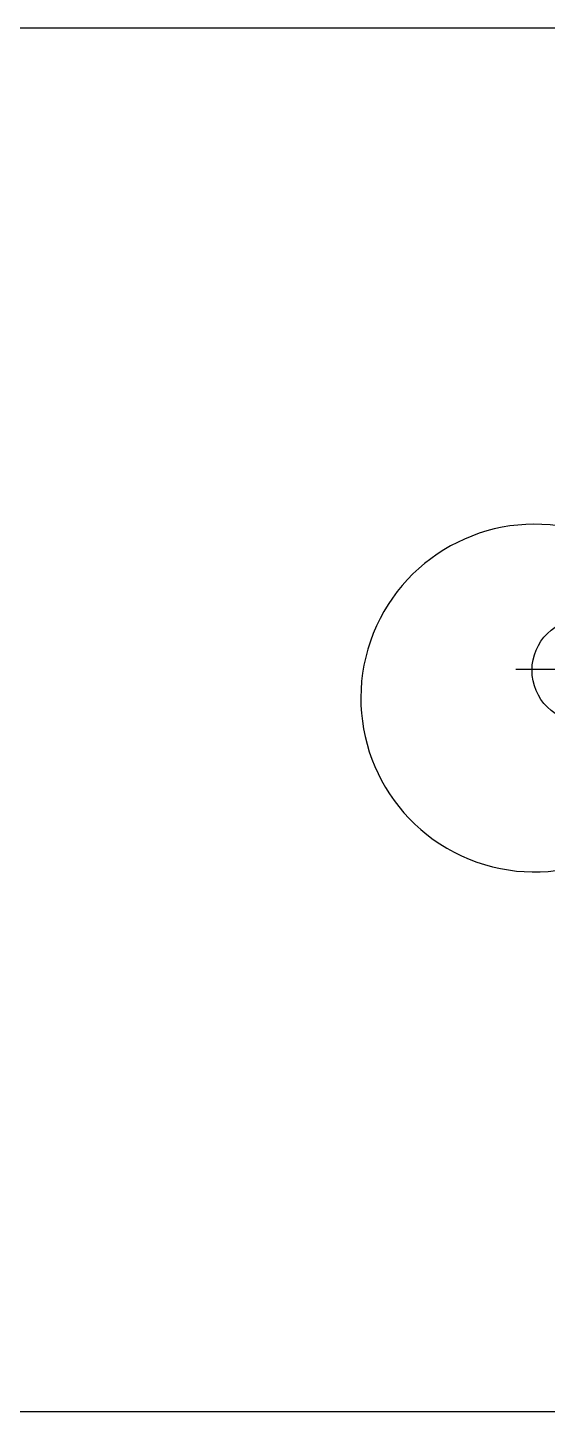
# Model space of a CAD drawing. Header units: millimetres. Extents: x 20731 to 81854, y 49951 to 93037.
# Drawn here: x 31963 to 33283, y 67193 to 70707 of the extents above; entities that cross this region are included whole.
import ezdxf

# ---------------------------------------------------------------- set-up
doc = ezdxf.new("R2010")
doc.units = ezdxf.units.MM
doc.layers.add('www.cad-blocks.net', color=7, linetype='Continuous')

# ---------------------------------------------------------------- blocks, each defined once
blk = doc.blocks.new('A$C25266DD2')
blk.add_line((1802.6, 3749.8), (1802.6, 4337.8))
blk.add_circle((1799.1, 4047.4), 221)
blk.add_arc((1681.5, 4257.4), 736, 349.42475, 242.02617)
blk = doc.blocks.new('FORMAT')
at = {"layer": 'www.cad-blocks.net', "color": 155, "true_color": 0x546d8e}
for p, q in [((26338.8, 70707.4), (81853.7, 70707.4)), ((26338.8, 67192.6), (81853.7, 67192.6))]:
    blk.add_line(p, q, dxfattribs=at)

msp = doc.modelspace()

# ---------------------------------------------------------------- block references
msp.add_blockref('FORMAT', (0, 0))
at = {"xscale": 0.6, "yscale": 0.6, "zscale": 0.6, "rotation": 89.99999999999999}
msp.add_blockref('A$C25266DD2', (35805.7, 67995.5), dxfattribs=at)

doc.saveas('drawing.dxf')
